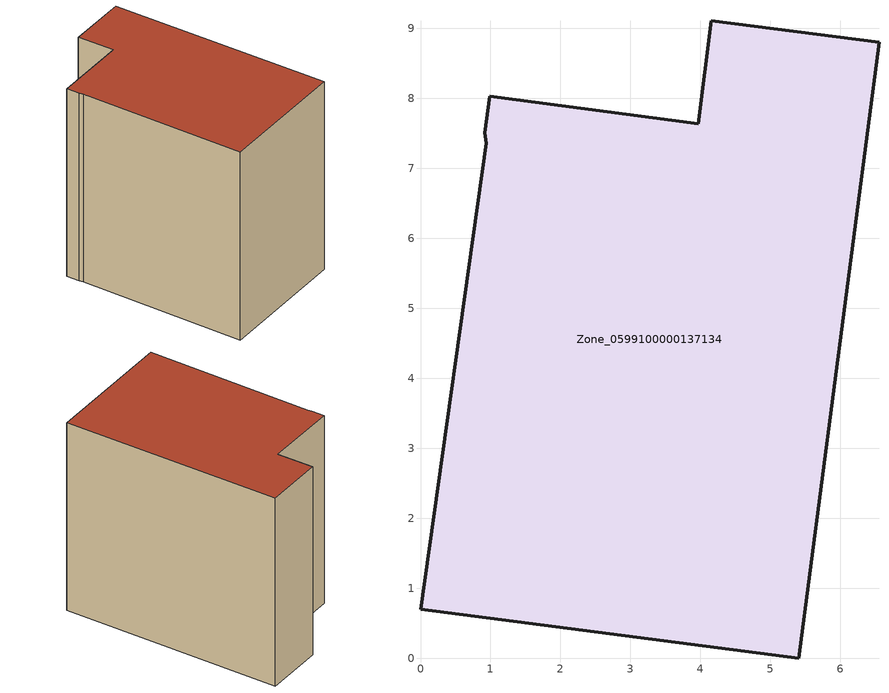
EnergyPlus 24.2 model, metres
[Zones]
Zone_0599100000137134
 floor ground (C_G): 4.15,9.11 6.55,8.8 5.4,0 0,0.7 0.94,7.36 0.92,7.51 0.99,8.03 3.97,7.64 z2.54
 wall outside (C_F): 6.55,8.8 4.15,9.11 3.97,7.64 0.99,8.03 0.92,7.51 0.94,7.36 0,0.7 5.4,0 6.55,8.8 z2.54:10.54
 roof outside (C_R): 5.4,0 6.55,8.8 4.15,9.11 3.97,7.64 0.99,8.03 0.92,7.51 0.94,7.36 0,0.7 z10.54
[BUILDING]
Pand.0599100000137134: North Axis=0; Terrain=City; Loads Convergence Tolerance Value=0.04; Temperature Convergence Tolerance Value=0.4; Solar Distribution=FullExterior; Maximum Number of Warmup Days=25; Minimum Number of Warmup Days=1
[Site:Location]
Rotterdam.The.Hague.AP_ZH_NLD Design_Conditions: Latitude=51.96; Longitude=4.45; Time Zone=1; Elevation=-4.5
[SITE:GROUNDTEMPERATURE:BUILDINGSURFACE]
18, 18, 18, 18, 18, 18, 18, 18, 18, 18, 18, 18
[MATERIAL] Thermal Absorptance=0.9; Solar Absorptance=0.7; Visible Absorptance=0.7
Name | Roughness | Thickness | Conductivity | Density | Specific Heat
G.TC.1946 | MediumSmooth | 0.15 | 1 | 540 | 1210
F.TC.1946 | Rough | 0.3 | 0.857143 | 1920 | 840
R.TC.1946 | MediumRough | 0.2 | 0.909091 | 1500 | 1000
[CONSTRUCTION]
C_G: G.TC.1946
C_F: F.TC.1946
C_R: R.TC.1946
[ZONE]
Zone_0599100000137134: Type=1; Multiplier=1; Ceiling Height=Autocalculate; Volume=Autocalculate; Floor Area=autocalculate; Part of Total Floor Area=Yes
[ZONEINFILTRATION:DESIGNFLOWRATE]
Infil_Zone_0599100000137134: Zone or ZoneList or Space or SpaceList=Zone_0599100000137134; Schedule=AlwaysOn; Design Flow Rate Calculation Method=Flow/Area; Flow Rate per Floor Area=0.003; Constant Term Coefficient=1; Temperature Term Coefficient=0; Velocity Term Coefficient=0; Velocity Squared Term Coefficient=0
[HVACTEMPLATE:ZONE:IDEALLOADSAIRSYSTEM]
Zone_0599100000137134: Maximum Heating Supply Air Temperature=50; Minimum Cooling Supply Air Temperature=13; Maximum Heating Supply Air Humidity Ratio=0.0156; Minimum Cooling Supply Air Humidity Ratio=0.0077; Heating Limit=NoLimit; Cooling Limit=NoLimit; Dehumidification Control Type=ConstantSensibleHeatRatio; Cooling Sensible Heat Ratio=0.7; Dehumidification Setpoint=60; Humidification Control Type=None; Humidification Setpoint=30; Outdoor Air Method=None; Outdoor Air Flow Rate per Person=0.00944; Outdoor Air Flow Rate per Zone Floor Area=0; Outdoor Air Flow Rate per Zone=0; Demand Controlled Ventilation Type=None; Outdoor Air Economizer Type=NoEconomizer; Heat Recovery Type=None; Sensible Heat Recovery Effectiveness=0.7; Latent Heat Recovery Effectiveness=0.65
[ZONECONTROL:THERMOSTAT]
ThermostatControl_Zone_0599100000137134: Zone or ZoneList=Zone_0599100000137134; Control Type Schedule=DualSetpointControlType; Control 1=Thermostat_Zone_0599100000137134; Temperature Difference Between Cutout And Setpoint=0
[THERMOSTATSETPOINT:DUALSETPOINT]
Thermostat_Zone_0599100000137134: Heating Setpoint Temperature Schedule=HeatingSetpoint_Zone_0599100000137134; Cooling Setpoint Temperature Schedule=CoolingSetpoint_Zone_0599100000137134
[SCHEDULE:COMPACT]
HeatingSetpoint_Zone_0599100000137134: Through: 12/31, For: AllDays, Until: 24:00, 21
CoolingSetpoint_Zone_0599100000137134: Through: 12/31, For: AllDays, Until: 24:00, 24
DualSetpointControlType: Through: 12/31, For: AllDays, Until: 24:00, 4
AlwaysOn: Through: 12/31, For: AllDays, Until: 24:00, 1
